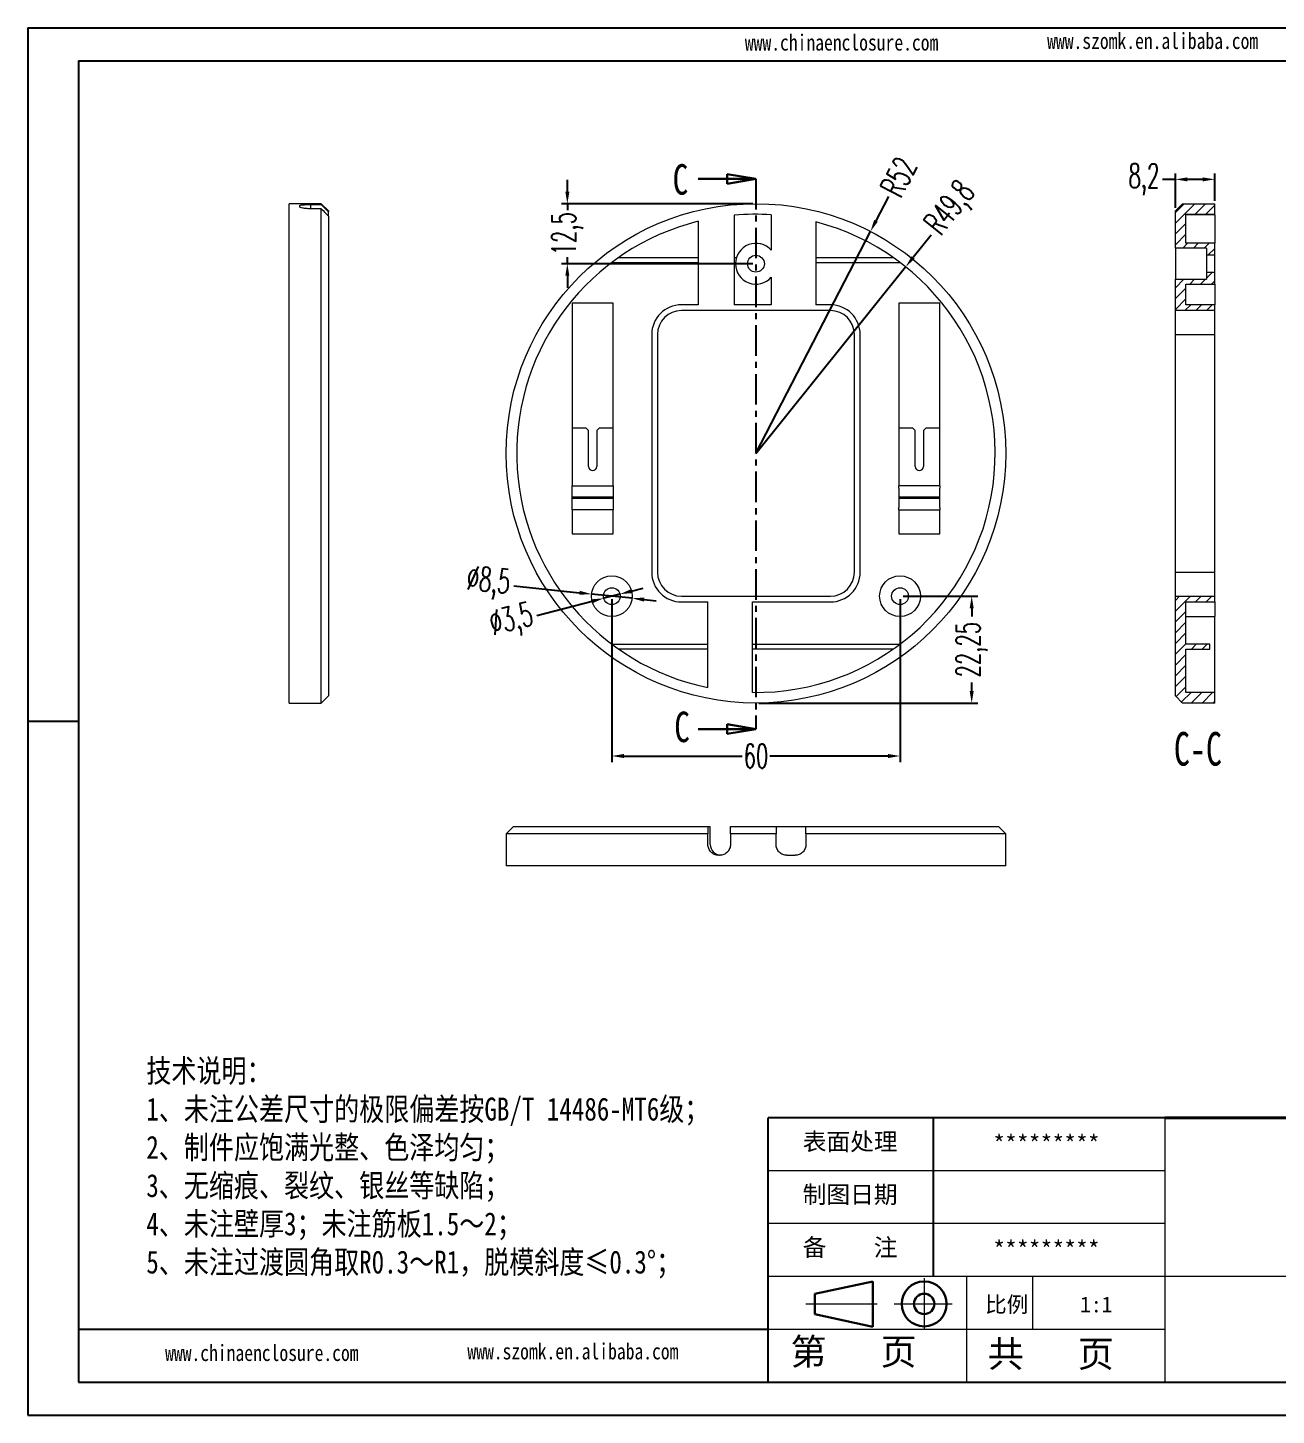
# Model space of a CAD drawing. Header units: inches. Extents: x 2104 to 4359, y 410 to 823.
# Drawn here: x 3950.7 to 4210.6, y 409.8 to 698.8 of the extents above; entities that cross this region are included whole.
import ezdxf

# ---------------------------------------------------------------- set-up
doc = ezdxf.new("R2010")
doc.units = ezdxf.units.IN
doc.linetypes.add('CENTER', pattern=[10.16, 6.35, -1.27, 1.27, -1.27])
doc.linetypes.add('CENTER2', pattern=[28.575, 19.05, -3.175, 3.175, -3.175])
doc.layers.add('文字', color=81, linetype='Continuous')
for name, color, linetype, lineweight in [('粗实线', 7, 'Continuous', 30), ('细实线', 3, 'Continuous', 9), ('细点划线', 2, 'CENTER2', 9)]:
    doc.layers.add(name, color=color, linetype=linetype, lineweight=lineweight)
doc.styles.add('SLDTEXTSTYLE0', font='TXT', dxfattribs={"width": 0.75})
doc.styles.add('SLDTEXTSTYLE2', font='TXT', dxfattribs={"width": 0.6, "bigfont": 'bigfont'})
doc.styles.add('SLDTEXTSTYLE3', font='TXT', dxfattribs={"width": 0.7})
doc.styles.get("Standard").update_dxf_attribs({"font": 'txt', "bigfont": 'gbcbig.shx'})
doc.styles.add('宋体', font='', dxfattribs={"width": 0.8, "height": 3.5})
doc.styles.get('宋体').set_extended_font_data('SimSun')
doc.dimstyles.new('5', dxfattribs={"dimtxt": 5, "dimasz": 2.5, "dimexe": 1.25, "dimexo": 0.625, "dimtad": 0, "dimzin": 12, "dimtxsty": 'SLDTEXTSTYLE2', "dimcen": 2.5, "dimclrd": 3, "dimclre": 3, "dimclrt": 256, "dimadec": 0, "dimazin": 0, "dimtfac": 1, "dimtmove": 0, "dimatfit": 3, "dimfxl": 1, "dimarcsym": 0})

# ---------------------------------------------------------------- blocks, each defined once
blk = doc.blocks.new('_CLOSED')
at = {"color": 0, "linetype": 'ByBlock', "lineweight": -2}
for p, q in [((-1, 0.166667), (0, 0)), ((-1, 0.166667), (-1, -0.166667)), ((0, 0), (-1, -0.166667)), ((0, 0), (-1, 0))]:
    blk.add_line(p, q, dxfattribs=at)
blk = doc.blocks.new('*D150')
at = {"color": 3, "lineweight": -2}
for p, q in [((4129.87, 663.63), (4127.26, 658.58)), ((4102.28, 610.15), (4126.12, 656.36))]:
    blk.add_line(p, q, dxfattribs=at)
at = {"color": 3}
blk.add_solid([(4126.89, 658.77), (4127.63, 658.39), (4126.12, 656.36)], dxfattribs=at)
at = {"layer": 'Defpoints', "color": 0}
for p in [(4126.12, 656.36), (4102.28, 610.15)]:
    blk.add_point(p, dxfattribs=at)
at = {"insert": (4131.99, 667.74), "char_height": 5, "attachment_point": 5, "rotation": 62.7094, "style": 'SLDTEXTSTYLE2'}
blk.add_mtext('R52', dxfattribs=at)
blk = doc.blocks.new('*D151')
at = {"color": 3, "lineweight": -2}
for p, q in [((4138.73, 655.58), (4135.01, 650.94)), ((4102.28, 610.15), (4133.44, 648.99))]:
    blk.add_line(p, q, dxfattribs=at)
at = {"color": 3}
blk.add_solid([(4134.68, 651.2), (4135.33, 650.68), (4133.44, 648.99)], dxfattribs=at)
at = {"layer": 'Defpoints', "color": 0}
for p in [(4133.44, 648.99), (4102.28, 610.15)]:
    blk.add_point(p, dxfattribs=at)
at = {"insert": (4143.04, 660.94), "char_height": 5, "attachment_point": 5, "rotation": 51.2537, "style": 'SLDTEXTSTYLE2'}
blk.add_mtext('R49,8', dxfattribs=at)
blk = doc.blocks.new('*D152')
at = {"color": 3, "lineweight": -2}
for p, q in [((4072.28, 579.77), (4072.28, 545.86)), ((4132.28, 579.77), (4132.28, 545.86)), ((4074.78, 547.11), (4099.4, 547.11)), ((4129.78, 547.11), (4105.15, 547.11))]:
    blk.add_line(p, q, dxfattribs=at)
at = {"color": 3}
for points in [[(4074.78, 547.53), (4074.78, 546.69), (4072.28, 547.11)], [(4129.78, 547.53), (4129.78, 546.69), (4132.28, 547.11)]]:
    blk.add_solid(points, dxfattribs=at)
at = {"layer": 'Defpoints', "color": 0}
for p in [(4072.28, 580.4), (4132.28, 580.4), (4132.28, 547.11)]:
    blk.add_point(p, dxfattribs=at)
at = {"insert": (4102.28, 547.11), "char_height": 5, "attachment_point": 5, "style": 'SLDTEXTSTYLE2'}
blk.add_mtext('60', dxfattribs=at)
blk = doc.blocks.new('*D153')
at = {"color": 3, "lineweight": -2}
for p, q in [((4132.9, 580.4), (4148.44, 580.4)), ((4147.19, 577.9), (4147.19, 576.15)), ((4147.19, 560.65), (4147.19, 562.4)), ((4102.9, 558.15), (4148.44, 558.15))]:
    blk.add_line(p, q, dxfattribs=at)
at = {"color": 3}
for points in [[(4146.77, 577.9), (4147.61, 577.9), (4147.19, 580.4)], [(4146.77, 560.65), (4147.61, 560.65), (4147.19, 558.15)]]:
    blk.add_solid(points, dxfattribs=at)
at = {"layer": 'Defpoints', "color": 0}
for p in [(4132.28, 580.4), (4102.28, 558.15), (4147.19, 558.15)]:
    blk.add_point(p, dxfattribs=at)
at = {"insert": (4147.19, 569.27), "char_height": 5, "attachment_point": 5, "rotation": 90, "style": 'SLDTEXTSTYLE2'}
blk.add_mtext('22,25', dxfattribs=at)
blk = doc.blocks.new('*D154')
at = {"color": 3, "lineweight": -2}
for p, q in [((4063.02, 664.65), (4063.02, 667.15)), ((4101.65, 662.15), (4061.77, 662.15)), ((4063.02, 662.15), (4063.02, 660.77)), ((4063.02, 649.65), (4063.02, 651.02)), ((4101.65, 649.65), (4061.77, 649.65)), ((4063.02, 647.15), (4063.02, 644.65))]:
    blk.add_line(p, q, dxfattribs=at)
at = {"color": 3}
for points in [[(4062.6, 664.65), (4063.44, 664.65), (4063.02, 662.15)], [(4062.6, 647.15), (4063.44, 647.15), (4063.02, 649.65)]]:
    blk.add_solid(points, dxfattribs=at)
at = {"layer": 'Defpoints', "color": 0}
for p in [(4063.02, 662.15), (4102.28, 662.15), (4102.28, 649.65)]:
    blk.add_point(p, dxfattribs=at)
at = {"insert": (4063.02, 655.9), "char_height": 5, "attachment_point": 5, "rotation": 90, "style": 'SLDTEXTSTYLE2'}
blk.add_mtext('12,5', dxfattribs=at)
blk = doc.blocks.new('*D155')
at = {"color": 3, "lineweight": -2}
for p, q in [((4189.59, 661.27), (4189.59, 668.47)), ((4197.79, 662.77), (4197.79, 668.47)), ((4189.59, 667.22), (4186.93, 667.22)), ((4195.29, 667.22), (4192.09, 667.22))]:
    blk.add_line(p, q, dxfattribs=at)
at = {"color": 3}
for points in [[(4192.09, 667.63), (4192.09, 666.8), (4189.59, 667.22)], [(4195.29, 667.63), (4195.29, 666.8), (4197.79, 667.22)]]:
    blk.add_solid(points, dxfattribs=at)
at = {"layer": 'Defpoints', "color": 0}
for p in [(4197.79, 667.22), (4197.79, 662.15), (4189.59, 660.65)]:
    blk.add_point(p, dxfattribs=at)
at = {"insert": (4183.05, 667.22), "char_height": 5, "attachment_point": 5, "style": 'SLDTEXTSTYLE2'}
blk.add_mtext('8,2', dxfattribs=at)
blk = doc.blocks.new('*D157')
at = {"color": 3, "lineweight": -2}
for p, q in [((4051.89, 582.53), (4065.56, 581.1)), ((4076.5, 579.96), (4068.05, 580.84)), ((4078.99, 579.7), (4081.48, 579.44))]:
    blk.add_line(p, q, dxfattribs=at)
at = {"color": 3}
for points in [[(4065.61, 581.52), (4065.52, 580.69), (4068.05, 580.84)], [(4079.03, 580.11), (4078.95, 579.28), (4076.5, 579.96)]]:
    blk.add_solid(points, dxfattribs=at)
at = {"layer": 'Defpoints', "color": 0}
for p in [(4068.05, 580.84), (4076.5, 579.96)]:
    blk.add_point(p, dxfattribs=at)
at = {"insert": (4046.55, 583.09), "char_height": 5, "attachment_point": 5, "rotation": 354.0237, "style": 'SLDTEXTSTYLE2'}
blk.add_mtext('∅8,5', dxfattribs=at)
blk = doc.blocks.new('*D158')
at = {"color": 3, "lineweight": -2}
for p, q in [((4076.39, 581.45), (4078.81, 582.08)), ((4056.67, 576.4), (4068.16, 579.34)), ((4073.97, 580.83), (4070.58, 579.96))]:
    blk.add_line(p, q, dxfattribs=at)
at = {"color": 3}
for points in [[(4076.29, 581.86), (4076.5, 581.05), (4073.97, 580.83)], [(4068.06, 579.75), (4068.26, 578.94), (4070.58, 579.96)]]:
    blk.add_solid(points, dxfattribs=at)
at = {"layer": 'Defpoints', "color": 0}
for p in [(4070.58, 579.96), (4073.97, 580.83)]:
    blk.add_point(p, dxfattribs=at)
at = {"insert": (4051.46, 575.06), "char_height": 5, "attachment_point": 5, "rotation": 14.3834, "style": 'SLDTEXTSTYLE2'}
blk.add_mtext('∅3,5', dxfattribs=at)

msp = doc.modelspace()

# ---------------------------------------------------------------- hatches: boundary and pattern name
at = {"linetype": 'Continuous', "lineweight": 0}
h = msp.add_hatch(dxfattribs=at)
h.set_pattern_fill('ANSI31', color=4, scale=0.5, style=0)
h.paths.add_polyline_path([(4196.088, 651.399), (4197.788, 651.399), (4197.788, 653.899), (4191.788, 653.899), (4191.788, 659.949), (4197.788, 659.949), (4197.788, 662.149), (4191.088, 662.149), (4189.588, 660.649), (4189.588, 652.899), (4196.088, 652.899)], flags=0)
h = msp.add_hatch(dxfattribs=at)
h.set_pattern_fill('ANSI31', color=4, scale=0.5, style=0)
h.paths.add_polyline_path([(4197.788, 641.099), (4191.788, 641.099), (4191.788, 645.399), (4197.788, 645.399), (4197.788, 647.899), (4196.088, 647.899), (4196.088, 646.399), (4189.588, 646.399), (4189.588, 639.899), (4197.788, 639.899)], flags=0)
h = msp.add_hatch(dxfattribs=at)
h.set_pattern_fill('ANSI31', color=4, scale=0.5, style=0)
h.paths.add_polyline_path([(4191.788, 569.399), (4196.788, 569.399), (4196.788, 570.399), (4191.788, 570.399), (4191.788, 579.199), (4197.788, 579.199), (4197.788, 580.399), (4189.588, 580.399), (4189.588, 559.649), (4191.088, 558.149), (4197.788, 558.149), (4197.788, 560.349), (4191.788, 560.349)], flags=0)

# ---------------------------------------------------------------- linework, layer by layer
for p, q in [((3950.697, 698.799), (4359.429, 698.799)), ((3950.697, 698.799), (3950.697, 409.797)), ((3961.273, 691.918), (4352.548, 691.918)), ((3961.273, 691.918), (3961.273, 416.678)), ((3961.273, 554.298), (3950.697, 554.298)), ((3950.697, 543.595), (3950.697, 409.797)), ((4187.404, 471.726), (4104.832, 471.726)), ((4104.832, 416.678), (4104.832, 471.726)), ((4139.237, 438.698), (4139.237, 471.726)), ((4104.832, 427.688), (3961.273, 427.688)), ((3961.273, 416.678), (4352.548, 416.678)), ((3950.697, 409.797), (4359.429, 409.797)), ((3950.697, 409.797), (4139.925, 409.797))]:
    msp.add_line(p, q)
at = {"color": 7, "linetype": 'Continuous', "lineweight": 30}
for p, q in [((4090.276, 667.299), (4102.276, 667.299)), ((4090.276, 552.735), (4102.276, 552.735))]:
    msp.add_line(p, q, dxfattribs=at)
at = {"color": 1, "linetype": 'CENTER'}
msp.add_line((4102.276, 667.299), (4102.276, 552.735), dxfattribs=at)
at = {"color": 7, "linetype": 'Continuous', "lineweight": 15}
for p, q in [((4011.78, 662.149), (4005.08, 662.149)), ((4005.08, 610.149), (4005.08, 662.149)), ((4009.53, 661.979), (4011.78, 661.979)), ((4013.28, 660.649), (4011.78, 662.149)), ((4011.78, 661.979), (4011.78, 662.149)), ((4013.28, 660.474), (4011.78, 661.979)), ((4191.088, 662.149), (4189.588, 660.649)), ((4191.088, 662.149), (4197.788, 662.149)), ((4197.788, 659.949), (4197.788, 662.149)), ((4007.28, 661.747), (4007.28, 661.506)), ((4011.78, 661.098), (4009.53, 661.098)), ((4011.78, 558.149), (4011.78, 661.098)), ((4013.28, 660.649), (4013.28, 660.474)), ((4013.28, 659.566), (4013.28, 660.474)), ((4013.28, 659.566), (4013.28, 559.649)), ((4097.776, 659.745), (4097.776, 641.099)), ((4105.476, 659.846), (4105.476, 652.445)), ((4189.588, 652.899), (4189.588, 660.649)), ((4191.788, 659.949), (4197.788, 659.949)), ((4191.788, 653.899), (4191.788, 659.949)), ((4197.788, 659.846), (4191.788, 659.846)), ((4197.788, 659.846), (4197.788, 659.949)), ((4197.788, 659.846), (4197.788, 653.899)), ((4090.276, 658.481), (4090.276, 641.099)), ((4114.776, 658.354), (4114.776, 641.099)), ((4197.788, 653.899), (4191.788, 653.899)), ((4197.788, 651.399), (4197.788, 653.899)), ((4090.276, 650.899), (4073.65, 650.899)), ((4098.214, 650.899), (4097.776, 650.899)), ((4130.903, 650.899), (4114.776, 650.899)), ((4196.088, 652.899), (4189.588, 652.899)), ((4189.588, 652.899), (4189.588, 646.399)), ((4196.088, 652.899), (4196.088, 651.399)), ((4197.788, 651.399), (4196.088, 651.399)), ((4196.088, 651.399), (4196.088, 647.899)), ((4197.788, 647.899), (4197.788, 651.399)), ((4072.276, 649.899), (4090.276, 649.899)), ((4097.776, 649.899), (4098.033, 649.899)), ((4114.776, 649.899), (4132.276, 649.899)), ((4196.088, 647.899), (4196.088, 646.399)), ((4196.088, 647.899), (4197.788, 647.899)), ((4197.788, 645.399), (4197.788, 647.899)), ((4105.476, 646.852), (4105.476, 641.099)), ((4189.588, 639.899), (4189.588, 646.399)), ((4189.588, 646.399), (4196.088, 646.399)), ((4191.788, 645.399), (4197.788, 645.399)), ((4191.788, 641.099), (4191.788, 645.399)), ((4197.788, 645.399), (4197.788, 641.099)), ((4064.026, 641.399), (4064.026, 615.399)), ((4072.526, 641.399), (4064.026, 641.399)), ((4072.526, 615.399), (4072.526, 641.399)), ((4090.276, 641.099), (4086.776, 641.099)), ((4117.776, 639.899), (4086.776, 639.899)), ((4105.476, 641.099), (4097.776, 641.099)), ((4117.776, 641.099), (4114.776, 641.099)), ((4140.526, 641.399), (4132.026, 641.399)), ((4132.026, 641.399), (4132.026, 615.399)), ((4140.526, 615.399), (4140.526, 641.399)), ((4197.788, 639.899), (4189.588, 639.899)), ((4189.588, 634.899), (4189.588, 639.899)), ((4197.788, 641.099), (4191.788, 641.099)), ((4197.788, 639.899), (4197.788, 641.099)), ((4197.788, 634.899), (4197.788, 639.899)), ((4080.576, 634.899), (4080.576, 585.399)), ((4081.776, 634.899), (4081.776, 585.399)), ((4122.776, 585.399), (4122.776, 634.899)), ((4123.976, 585.399), (4123.976, 634.899)), ((4189.588, 634.899), (4197.788, 634.899)), ((4189.588, 585.399), (4189.588, 634.899)), ((4197.788, 585.399), (4197.788, 634.899)), ((4064.026, 615.399), (4064.026, 603.399)), ((4066.926, 615.399), (4064.026, 615.399)), ((4067.426, 614.899), (4066.926, 615.399)), ((4067.426, 607.399), (4067.426, 614.899)), ((4069.626, 615.399), (4069.126, 614.899)), ((4069.126, 614.899), (4069.126, 607.399)), ((4072.526, 615.399), (4069.626, 615.399)), ((4072.526, 603.399), (4072.526, 615.399)), ((4132.026, 615.399), (4132.026, 603.399)), ((4134.926, 615.399), (4132.026, 615.399)), ((4135.426, 614.899), (4134.926, 615.399)), ((4135.426, 607.399), (4135.426, 614.899)), ((4137.626, 615.399), (4137.126, 614.899)), ((4137.126, 614.899), (4137.126, 607.399)), ((4140.526, 615.399), (4137.626, 615.399)), ((4140.526, 603.399), (4140.526, 615.399)), ((4005.08, 558.149), (4005.08, 610.149)), ((4064.026, 603.399), (4072.526, 603.399)), ((4064.026, 602.925), (4064.026, 603.399)), ((4064.026, 598.872), (4064.026, 602.925)), ((4072.526, 603.399), (4072.526, 602.925)), ((4072.526, 602.925), (4072.526, 598.872)), ((4140.526, 603.399), (4132.026, 603.399)), ((4132.026, 602.925), (4132.026, 603.399)), ((4132.026, 602.925), (4132.026, 598.872)), ((4140.526, 603.399), (4140.526, 602.925)), ((4140.526, 598.872), (4140.526, 602.925)), ((4072.526, 600.999), (4064.026, 600.999)), ((4064.026, 600.799), (4072.526, 600.799)), ((4064.026, 598.399), (4064.026, 598.872)), ((4064.026, 598.399), (4064.026, 593.399)), ((4072.526, 598.399), (4064.026, 598.399)), ((4072.526, 598.872), (4072.526, 598.399)), ((4072.526, 593.399), (4072.526, 598.399)), ((4140.526, 600.999), (4132.026, 600.999)), ((4132.026, 600.799), (4140.526, 600.799)), ((4132.026, 598.399), (4132.026, 598.872)), ((4132.026, 598.399), (4132.026, 593.399)), ((4132.026, 598.399), (4140.526, 598.399)), ((4140.526, 598.872), (4140.526, 598.399)), ((4140.526, 593.399), (4140.526, 598.399)), ((4064.026, 593.399), (4072.526, 593.399)), ((4132.026, 593.399), (4140.526, 593.399)), ((4189.588, 585.399), (4197.788, 585.399)), ((4189.588, 580.399), (4189.588, 585.399)), ((4197.788, 580.399), (4197.788, 585.399)), ((4086.776, 580.399), (4117.776, 580.399)), ((4086.776, 579.199), (4092.276, 579.199)), ((4092.276, 561.363), (4092.276, 579.199)), ((4101.576, 579.199), (4117.776, 579.199)), ((4101.576, 560.353), (4101.576, 579.199)), ((4189.588, 559.649), (4189.588, 580.399)), ((4189.588, 580.399), (4197.788, 580.399)), ((4191.788, 579.199), (4197.788, 579.199)), ((4191.788, 570.399), (4191.788, 579.199)), ((4197.788, 579.199), (4197.788, 580.399)), ((4197.788, 579.199), (4197.788, 576.149)), ((4191.788, 576.149), (4197.788, 576.149)), ((4197.788, 560.349), (4197.788, 576.149)), ((4072.276, 570.399), (4092.276, 570.399)), ((4092.276, 569.399), (4073.65, 569.399)), ((4101.576, 570.399), (4132.276, 570.399)), ((4130.903, 569.399), (4101.576, 569.399)), ((4196.788, 570.399), (4191.788, 570.399)), ((4191.788, 560.349), (4191.788, 569.399)), ((4191.788, 569.399), (4196.788, 569.399)), ((4196.788, 569.399), (4196.788, 570.399)), ((4005.08, 558.149), (4011.78, 558.149)), ((4011.78, 558.149), (4013.28, 559.649)), ((4189.588, 559.649), (4191.088, 558.149)), ((4197.788, 558.149), (4191.088, 558.149)), ((4197.788, 560.349), (4191.788, 560.349)), ((4197.788, 558.149), (4197.788, 560.349)), ((4051.776, 532.431), (4050.276, 530.931)), ((4051.776, 532.431), (4092.276, 532.431)), ((4092.276, 532.431), (4092.776, 532.431)), ((4092.776, 528.681), (4092.776, 532.431)), ((4096.976, 530.931), (4096.976, 532.431)), ((4096.976, 532.431), (4106.476, 532.431)), ((4106.476, 532.431), (4106.476, 530.931)), ((4106.476, 532.431), (4112.676, 532.431)), ((4112.676, 532.431), (4152.776, 532.431)), ((4154.276, 530.931), (4152.776, 532.431)), ((4050.276, 530.931), (4050.276, 524.231)), ((4092.276, 530.931), (4050.276, 530.931)), ((4092.276, 528.681), (4092.276, 530.931)), ((4106.476, 530.931), (4096.976, 530.931)), ((4096.976, 530.931), (4096.976, 528.681)), ((4106.476, 528.681), (4106.476, 530.931)), ((4112.676, 530.931), (4112.676, 528.681)), ((4154.276, 530.931), (4112.676, 530.931)), ((4154.276, 524.231), (4154.276, 530.931)), ((4094.526, 526.431), (4094.726, 526.431)), ((4108.726, 526.431), (4110.426, 526.431)), ((4154.276, 524.231), (4050.276, 524.231))]:
    msp.add_line(p, q, dxfattribs=at)
at = {"color": 8, "linetype": 'Continuous', "lineweight": 15}
msp.add_line((4009.53, 661.979), (4009.53, 661.098), dxfattribs=at)
at = {"color": 7, "linetype": 'Continuous', "lineweight": 15}
for centre, radius in [((4102.276, 610.149), 52), ((4102.276, 649.649), 1.75), ((4072.276, 580.399), 4.25), ((4132.276, 580.399), 4.25), ((4072.276, 580.399), 1.75), ((4132.276, 580.399), 1.75)]:
    msp.add_circle(centre, radius, dxfattribs=at)
for centre, radius, start, end in [((4102.276, 610.149), 49.8, 86.31581, 95.1844), ((4102.276, 610.149), 49.8, 103.94343, 258.41607), ((4102.276, 610.149), 49.8, 269.19461, 75.46307), ((4102.276, 649.649), 4.25, 41.1542, 318.8458), ((4086.776, 634.899), 6.2, 90, 180), ((4086.776, 634.899), 5, 90, 180), ((4117.776, 634.899), 6.2, 0, 90), ((4117.776, 634.899), 5, 0, 90), ((4068.276, 607.399), 0.85, 180, 0), ((4136.276, 607.399), 0.85, 180, 0), ((4086.776, 585.399), 6.2, 180, 270), ((4086.776, 585.399), 5, 180, 270), ((4117.776, 585.399), 5, 270, 0), ((4117.776, 585.399), 6.2, 270, 0), ((4095.026, 528.681), 2.25, 180, 267.165)]:
    msp.add_arc(centre, radius, start, end, dxfattribs=at)
for points, knots in [([(4007.28, 661.747), (4007.28, 661.765), (4007.295, 661.783), (4007.351, 661.816), (4007.394, 661.832), (4007.506, 661.862), (4007.575, 661.875), (4007.738, 661.9), (4007.832, 661.911), (4008.04, 661.931), (4008.153, 661.939), (4008.398, 661.954), (4008.53, 661.96), (4008.936, 661.974), (4009.232, 661.979), (4009.53, 661.979)], [0, 0, 0, 0, 0.125, 0.125, 0.25, 0.25, 0.375, 0.375, 0.5, 0.5, 0.625, 0.625, 0.75, 0.75, 1, 1, 1, 1]), ([(4009.53, 661.098), (4009.38, 661.098), (4009.233, 661.101), (4008.944, 661.113), (4008.8, 661.122), (4008.527, 661.145), (4008.398, 661.158), (4008.153, 661.191), (4008.038, 661.209), (4007.728, 661.269), (4007.562, 661.315), (4007.395, 661.386), (4007.352, 661.41), (4007.295, 661.459), (4007.28, 661.482), (4007.28, 661.506)], [0, 0, 0, 0, 0.125, 0.125, 0.25, 0.25, 0.375, 0.375, 0.5, 0.5, 0.75, 0.75, 0.875, 0.875, 1, 1, 1, 1]), ([(4094.526, 526.431), (4094.378, 526.431), (4094.233, 526.446), (4093.947, 526.502), (4093.805, 526.545), (4093.533, 526.657), (4093.404, 526.725), (4093.16, 526.887), (4093.045, 526.982), (4092.837, 527.188), (4092.743, 527.301), (4092.578, 527.546), (4092.507, 527.678), (4092.337, 528.085), (4092.276, 528.382), (4092.276, 528.681)], [0, 0, 0, 0, 0.125, 0.125, 0.25, 0.25, 0.375, 0.375, 0.5, 0.5, 0.625, 0.625, 0.75, 0.75, 1, 1, 1, 1]), ([(4096.976, 528.681), (4096.976, 528.532), (4096.961, 528.386), (4096.904, 528.097), (4096.86, 527.954), (4096.747, 527.681), (4096.677, 527.551), (4096.513, 527.307), (4096.418, 527.191), (4096.106, 526.88), (4095.855, 526.713), (4095.315, 526.49), (4095.021, 526.431), (4094.726, 526.431)], [0, 0, 0, 0, 0.125, 0.125, 0.25, 0.25, 0.375, 0.375, 0.5, 0.5, 0.75, 0.75, 1, 1, 1, 1]), ([(4108.726, 526.431), (4108.578, 526.431), (4108.433, 526.446), (4108.146, 526.502), (4108.004, 526.545), (4107.732, 526.658), (4107.603, 526.726), (4107.358, 526.889), (4107.242, 526.984), (4107.034, 527.191), (4106.941, 527.304), (4106.776, 527.55), (4106.705, 527.681), (4106.536, 528.087), (4106.476, 528.383), (4106.476, 528.681)], [0, 0, 0, 0, 0.125, 0.125, 0.25, 0.25, 0.375, 0.375, 0.5, 0.5, 0.625, 0.625, 0.75, 0.75, 1, 1, 1, 1]), ([(4112.676, 528.681), (4112.676, 528.532), (4112.661, 528.384), (4112.603, 528.095), (4112.559, 527.951), (4112.445, 527.678), (4112.376, 527.549), (4112.211, 527.304), (4112.116, 527.189), (4111.804, 526.879), (4111.554, 526.713), (4111.15, 526.546), (4111.009, 526.503), (4110.72, 526.446), (4110.574, 526.431), (4110.426, 526.431)], [0, 0, 0, 0, 0.125, 0.125, 0.25, 0.25, 0.375, 0.375, 0.5, 0.5, 0.75, 0.75, 0.875, 0.875, 1, 1, 1, 1])]:
    msp.add_open_spline(points, degree=3, knots=knots, dxfattribs=at)
for points in [[(4011.78, 661.098), (4012.28, 660.587), (4012.78, 660.077), (4013.28, 659.566)], [(4092.276, 532.431), (4092.276, 531.932), (4092.276, 531.432), (4092.276, 530.931)], [(4112.676, 530.931), (4112.676, 531.432), (4112.676, 531.932), (4112.676, 532.431)]]:
    msp.add_open_spline(points, degree=3, dxfattribs=at)
at = {"layer": '粗实线', "color": 7, "lineweight": 40}
msp.add_line((4352.548, 471.726), (4187.404, 471.726), dxfattribs=at)
at = {"layer": '粗实线', "color": 7}
for p, q in [((4126.591, 437.668), (4114.561, 435.118)), ((4126.591, 437.668), (4126.591, 428.24)), ((4114.561, 435.118), (4114.561, 430.863)), ((4114.561, 430.863), (4126.591, 428.24))]:
    msp.add_line(p, q, dxfattribs=at)
for radius in [4.677, 2.127]:
    msp.add_circle((4137.297, 432.991), radius, dxfattribs=at)
at = {"layer": '细实线', "color": 7}
for p, q in [((4187.404, 471.726), (4187.404, 416.678)), ((4187.404, 460.717), (4104.832, 460.717)), ((4187.404, 449.707), (4104.832, 449.707)), ((4352.548, 438.698), (4104.832, 438.698)), ((4146.118, 438.698), (4146.118, 416.678)), ((4159.88, 438.698), (4159.88, 427.688)), ((4187.404, 427.688), (4104.832, 427.688))]:
    msp.add_line(p, q, dxfattribs=at)
at = {"layer": '细点划线', "color": 7}
for p, q in [((4137.297, 438.374), (4137.297, 427.688)), ((4112.643, 432.991), (4127.512, 432.991)), ((4131.042, 432.991), (4143.13, 432.991))]:
    msp.add_line(p, q, dxfattribs=at)

# ---------------------------------------------------------------- block references
at = {"color": 7, "linetype": 'Continuous', "lineweight": 30, "xscale": 6, "yscale": 6}
for p in [(4102.276, 667.299), (4102.276, 552.735)]:
    msp.add_blockref('_CLOSED', p, dxfattribs=at)

# ---------------------------------------------------------------- texts
at = {"color": 7, "linetype": 'Continuous', "char_height": 6.35, "attachment_point": 1, "style": 'SLDTEXTSTYLE0'}
for insert in [(4084.94, 670.386), (4085.277, 556.356)]:
    msp.add_mtext('C', dxfattribs=dict(at, insert=insert))
at = {"color": 0, "linetype": 'Continuous', "lineweight": 0, "insert": (4194.278, 552.11), "char_height": 7, "attachment_point": 2, "style": 'SLDTEXTSTYLE3'}
msp.add_mtext('C-C', dxfattribs=at)
at = {"char_height": 3.62069, "width": 2057.82218, "attachment_point": 1}
for s, insert in [('{\\fSimHei|b0|i0|c134|p49;表面处理}', (4112.012, 468.602)), ('{\\fSimHei|b0|i0|c134|p49;*********}', (4151.668, 468.136)), ('{\\fSimHei|b0|i0|c134|p49;制图日期}', (4112.012, 457.592)), ('{\\fSimHei|b0|i0|c134|p49;备    注}', (4112.012, 446.583)), ('{\\fSimHei|b0|i0|c134|p49;*********}', (4151.668, 446.117))]:
    msp.add_mtext(s, dxfattribs=dict(at, insert=insert))
at = {"layer": '文字', "color": 0, "attachment_point": 1, "style": '宋体'}
for s, insert, char_height, width in [('www.chinaenclosure.com', (4099.97, 697.412), 3.36404, 59.10304), ('www.szomk.en.alibaba.com', (4162.892, 697.745), 3.36404, 59.10304), ('{\\H1.111x;技术说明：\\P1、未注公差尺寸的极限偏差按GB/T 14486-MT6级；\\P2、制件应饱满光整、色泽均匀；\\P3、无缩痕、裂纹、银丝等缺陷；\\P4、未注壁厚3；未注筋板1.5～2；\\P5、未注过渡圆角取R0.3～R1，脱模斜度≤0.3%%D；}', (3975.375, 483.927), 4.30063, 156.64322), ('www.szomk.en.alibaba.com', (4042.207, 424.799), 3.36404, 59.10304), ('www.chinaenclosure.com', (3979.285, 424.466), 3.36404, 59.10304)]:
    msp.add_mtext(s, dxfattribs=dict(at, insert=insert, char_height=char_height, width=width))
at = {"layer": '细实线', "color": 7, "attachment_point": 1}
for s, insert, char_height, width in [('{\\fSimSun|b0|i0|c134|p54;比例}', (4149.971, 434.528), 3.30288, 14.49862), ('{\\fSimSun|b0|i0|c134|p54;1:1}', (4169.754, 434.528), 3.30288, 14.49862), ('{\\fSimSun|b0|i0|c134|p54;第   页}', (4109.464, 425.796), 5.5048, 41.286), ('{\\fSimSun|b0|i0|c134|p54; 共   页}', (4146.791, 425.328), 5.5048, 41.286)]:
    msp.add_mtext(s, dxfattribs=dict(at, insert=insert, char_height=char_height, width=width))

# ---------------------------------------------------------------- dimensions: what is measured, and where the dimension line sits
for mpoint, picture, middle in [((4126.118, 656.361), '*D150', (4131.987, 667.735)), ((4133.445, 648.989), '*D151', (4143.037, 660.943))]:
    dim = msp.add_radius_dim(center=(4102.276, 610.149), mpoint=mpoint, dimstyle='5')
    dim.commit()
    dim.dimension.update_dxf_attribs({"geometry": picture, "text_midpoint": middle, "dimtype": 164})
dim = msp.add_linear_dim(base=(4197.788, 667.215), p1=(4189.588, 660.649), p2=(4197.788, 662.149), dimstyle='5')
dim.commit()
dim.dimension.update_dxf_attribs({"geometry": '*D155', "text_midpoint": (4183.05, 667.215), "dimtype": 160})
for base, p1, p2, picture, middle in [((4063.02, 662.149), (4102.276, 649.649), (4102.276, 662.149), '*D154', (4063.02, 655.899)), ((4147.191, 558.149), (4132.276, 580.399), (4102.276, 558.149), '*D153', (4147.191, 569.274))]:
    dim = msp.add_linear_dim(base=base, p1=p1, p2=p2, angle=90, dimstyle='5')
    dim.commit()
    dim.dimension.update_dxf_attribs({"geometry": picture, "text_midpoint": middle})
for p1, p2, picture, middle in [((4076.503, 579.956), (4068.049, 580.841), '*D157', (4046.545, 583.092)), ((4073.971, 580.833), (4070.581, 579.964), '*D158', (4051.459, 575.06))]:
    dim = msp.add_diameter_dim_2p(p1=p1, p2=p2, dimstyle='5')
    dim.commit()
    dim.dimension.update_dxf_attribs({"geometry": picture, "text_midpoint": middle, "dimtype": 163})
dim = msp.add_linear_dim(base=(4132.276, 547.111), p1=(4072.276, 580.399), p2=(4132.276, 580.399), dimstyle='5')
dim.commit()
dim.dimension.update_dxf_attribs({"geometry": '*D152', "text_midpoint": (4102.276, 547.111)})

doc.saveas('drawing.dxf')
